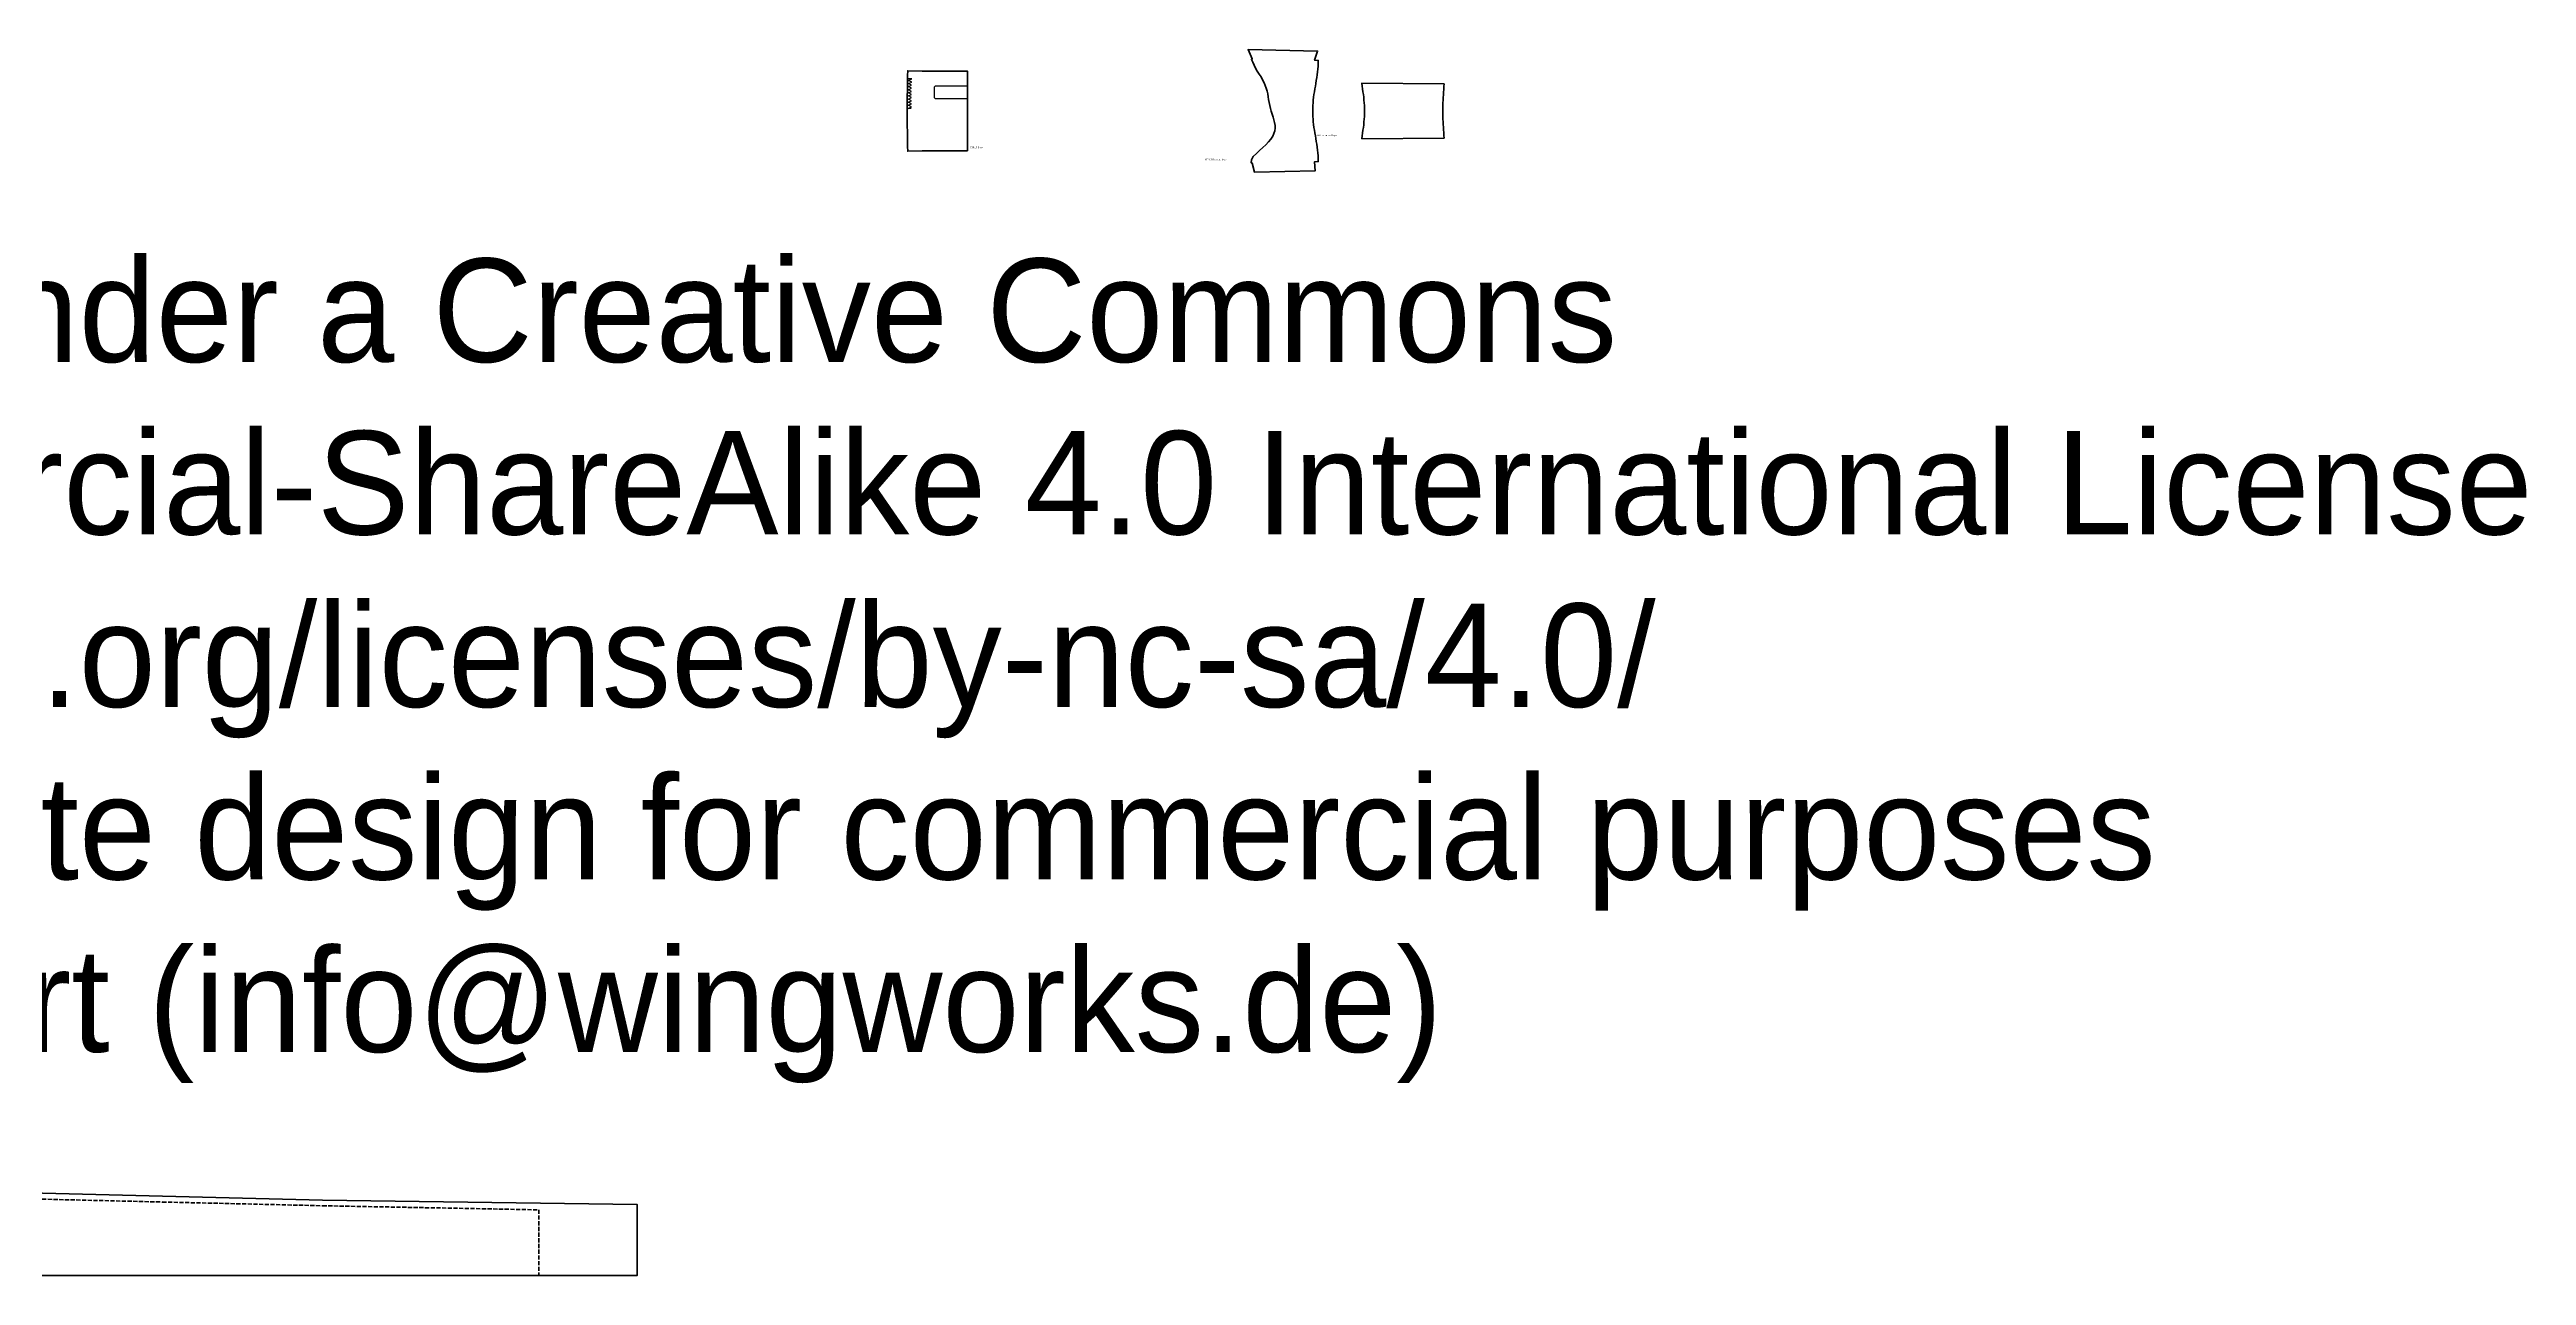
# Model space of a CAD drawing. Header units: millimetres. Extents: x -6563 to 7569, y -6188 to 4550.
# Drawn here: x 2782 to 7569, y -5466 to -3096 of the extents above; entities that cross this region are included whole.
import ezdxf

# ---------------------------------------------------------------- set-up
doc = ezdxf.new("R2010")
doc.units = ezdxf.units.MM
doc.linetypes.add('DASHED', pattern=[11, -3, 8])
for name, color, linetype, lineweight in [('BLADDER', 7, 'Continuous', 50), ('PROTECTION', 6, 'Continuous', 50), ('SEAM', 1, 'DASHED', 35), ('TUBE', 7, 'Continuous', 50)]:
    doc.layers.add(name, color=color, linetype=linetype, lineweight=lineweight)
doc.layers.add('MARKER', color=8, linetype='Continuous')
doc.layers.add('TEXT', color=3, linetype='Continuous')

# ---------------------------------------------------------------- blocks, each defined once
blk = doc.blocks.new('UV-STRUT-5.segment-0.left_(57)')
at = {"layer": 'TUBE'}
blk.add_lwpolyline([(0, 0), (0.2, 6.1), (3.7, 12.4), (9.8, 18.3), (15.8, 24), (22.5, 29.7), (28.4, 35.3), (33.5, 40.8), (38, 46.3), (41.5, 51.6), (43.8, 56.9), (45.4, 62.2), (46, 67.4), (45.9, 72.7), (45, 78), (43.8, 83.4), (42.1, 88.8), (40.3, 94.4), (38.6, 99.9), (37.1, 105.5), (35.7, 111.1), (34.5, 116.8), (33.6, 122.4), (32.9, 127.9), (31.7, 133.4), (30.6, 138.9), (28.9, 144.3), (27, 149.8), (24.8, 155.2), (21.9, 160.7), (18.8, 166.3), (15.5, 171.8), (11.6, 177.5), (8.3, 183.2), (5.3, 188.9), (2.7, 194.6), (0.2, 200.3), (2, 201.1), (-6.3, 219.2), (128.2, 216.4), (122.5, 198.6), (129.5, 198.3), (129.4, 192.8), (129, 187.2), (128.5, 181.6), (127.9, 176), (127.2, 170.4), (126.4, 164.9), (125.6, 159.3), (124.7, 153.9), (123.8, 148.4), (122.9, 143), (122, 137.6), (121.2, 132.2), (120.5, 126.9), (119.9, 121.6), (119.4, 116.3), (119, 111), (118.8, 105.8), (118.7, 100.5), (118.8, 95.2), (119, 90), (119.4, 84.7), (119.9, 79.4), (120.5, 74.1), (121.2, 68.8), (122, 63.4), (122.9, 58), (123.8, 52.6), (124.7, 47.2), (125.6, 41.7), (126.4, 36.2), (127.2, 30.6), (127.9, 25), (128.5, 19.5), (129, 13.8), (129.4, 8.2), (129.5, 2.7), (122.5, 2.4), (123.2, -15.5), (6.4, -18), (2, -0.1), (0, 0)], close=True, dxfattribs=at)
at = {"layer": 'TEXT'}
blk.add_text('STRUT-5 second layer', height=3, dxfattribs=at).set_placement((-90, 5))
blk = doc.blocks.new('UV-STRUT-5.segment-1.left_(60)')
at = {"layer": 'TUBE'}
blk.add_lwpolyline([(0, 0), (0.8, 5.5), (1.6, 10.9), (2.4, 16.4), (3.1, 21.8), (3.8, 27.1), (4.3, 32.4), (4.8, 37.7), (5.1, 43), (5.3, 48.3), (5.4, 53.6), (5.3, 58.9), (5.1, 64.1), (4.8, 69.4), (4.3, 74.7), (3.8, 80.1), (3.1, 85.4), (2.4, 90.8), (1.6, 96.2), (0.8, 101.7), (0, 107.2), (159.2, 106), (158.8, 100.7), (158.5, 95.4), (158.1, 90.2), (157.8, 84.9), (157.5, 79.7), (157.2, 74.4), (157, 69.2), (156.8, 64), (156.7, 58.8), (156.7, 53.6), (156.7, 48.4), (156.8, 43.2), (157, 38), (157.2, 32.7), (157.5, 27.5), (157.8, 22.3), (158.1, 17), (158.5, 11.8), (158.8, 6.5), (159.2, 1.2), (0, 0)], close=True, dxfattribs=at)
at = {"layer": 'TEXT'}
blk.add_text('STRUT-5 second layer', height=3, dxfattribs=at).set_placement((-90, 5))
blk = doc.blocks.new('UV-STRUT-5-SEGMENT-2.left-tab.left_(63)')
at = {"layer": 'MARKER'}
blk.add_lwpolyline([(-108.5, 82.1), (-114.5, 82.2), (-108.4, 85.1), (-114.4, 88.2), (-108.3, 91.1), (-114.3, 94.2), (-108.3, 97.1), (-114.2, 100.2), (-108.2, 103.1), (-114.1, 106.2), (-108.1, 109.1), (-114.1, 112.2), (-108, 115.1), (-114, 118.2), (-107.9, 121.1), (-113.9, 124.2), (-107.9, 127.1), (-113.8, 130.2), (-107.8, 133.1), (-113.7, 136.2), (-107.7, 139.1), (-113.7, 139.2)], dxfattribs=at)
blk.add_lwpolyline([(-2, 125.7), (0, 123.7), (0, 102.7), (-2, 100.7), (-61.8, 100.7), (-63.8, 102.7), (-63.8, 123.7), (-61.8, 125.7)], close=True, dxfattribs=at)
at = {"layer": 'PROTECTION'}
blk.add_lwpolyline([(0, 0), (-87.4, 0), (-115.4, -0.7), (-115.6, 8.3), (-115.7, 12.4), (-115.8, 16.4), (-115.9, 20.5), (-115.9, 24.5), (-116, 28.5), (-116.1, 32.6), (-116.2, 36.7), (-116.2, 40.7), (-116.3, 44.7), (-116.3, 48.8), (-116.3, 52.9), (-116.4, 56.9), (-116.4, 61), (-116.4, 65), (-116.4, 69), (-116.4, 73.1), (-116.5, 77.2), (-116.4, 81.2), (-116.4, 85.3), (-116.4, 89.3), (-116.4, 93.3), (-116.4, 97.4), (-116.3, 101.5), (-116.3, 105.5), (-116.3, 109.6), (-116.2, 113.6), (-116.2, 117.6), (-116.1, 121.7), (-116, 125.8), (-115.9, 129.8), (-115.9, 133.8), (-115.8, 137.9), (-115.7, 141.9), (-115.6, 146), (-115.4, 155), (-87.4, 154.3), (0, 154.3)], close=True, dxfattribs=at)
at = {"layer": 'TEXT'}
blk.add_text('STRUT-5 tab', height=3, dxfattribs=at).set_placement((5, 5))
blk = doc.blocks.new('UV-Bladder-LE_(75)')
at = {"layer": 'BLADDER'}
blk.add_lwpolyline([(0, 0), (594.4, -16.3), (1116.9, -31.5), (1578.4, -45.5), (1986.2, -58.3), (2347, -69.8), (2691.3, -80.6), (3000.5, -88.4), (3310.1, -96.2), (3918.2, -104.8), (3918.2, -241.7), (0, -241.7)], close=True, dxfattribs=at)
at = {"layer": 'SEAM'}
blk.add_lwpolyline([(15, -17.9), (594.4, -33), (1116.9, -47.1), (1578.4, -60.1), (1986.2, -71.9), (2347, -82.5), (2691.3, -92.5), (3000.5, -99.8), (3310.1, -107), (3727.8, -114.9), (3727.8, -241.7), (15, -241.7)], close=True, dxfattribs=at)
blk = doc.blocks.new('Copyright_(131)')
at = {"layer": 'TEXT', "insert": (0, -3500), "char_height": 200, "attachment_point": 1}
blk.add_mtext('This work is licensed under a Creative Commons \\PAttribution-NonCommercial-ShareAlike 4.0 International License\\Phttp://creativecommons.org/licenses/by-nc-sa/4.0/\\PYou may not use this kite design for commercial purposes\\PAuthor: Karsten Gaebert (info@wingworks.de)\\PCreated: 2020-03-11', dxfattribs=at)

msp = doc.modelspace()

# ---------------------------------------------------------------- block references
for name, p in [('UV-STRUT-5.segment-0.left_(57)', (5105, -3315.3)), ('UV-STRUT-5-SEGMENT-2.left-tab.left_(63)', (4556.5, -3292)), ('UV-STRUT-5.segment-1.left_(60)', (5318.5, -3268.4)), ('Copyright_(131)', (0, 0)), ('UV-Bladder-LE_(75)', (0, -5223.8))]:
    msp.add_blockref(name, p)

doc.saveas('drawing.dxf')
